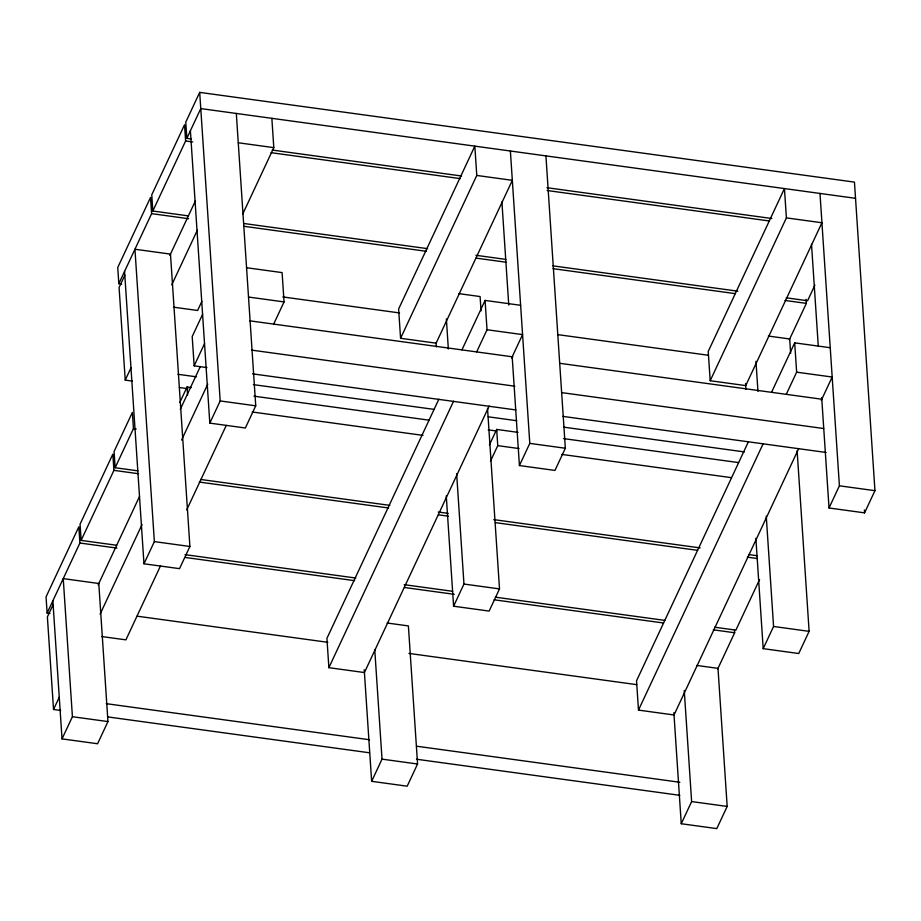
<?xml version="1.0" encoding="UTF-8"?>
<svg xmlns="http://www.w3.org/2000/svg" width="921" height="921" viewBox="0 0 921 921"><rect width="100%" height="100%" fill="white"/><g stroke="black" fill="none" stroke-linecap="round" stroke-linejoin="round"><path stroke-width="1.38" d="M821.693 397.63L829.027 507.989L864.566 512.859L874.95 490.674L854.458 182.116L199.696 92.388L185.766 122.148L186.836 138.346L191.108 138.933M118.821 283.68L151.608 213.637L150.526 197.439L117.75 267.481L118.821 283.68L121.676 284.071M152.828 211.013L185.616 140.971L184.534 124.772L151.758 194.815L152.828 211.013L188.414 215.894M186.836 138.346L200.766 108.586L855.528 198.314M124.819 275.275L119.085 287.536L125.233 380.108L132.348 381.087M169.855 255.451L195.471 200.732M125.233 380.108L130.966 367.847M171.813 284.762L197.416 230.054M47.121 613.064L79.908 543.022L78.826 526.824L46.05 596.866L47.121 613.064L49.976 613.455M81.129 540.397L113.916 470.355L112.834 454.157L80.058 524.199L81.129 540.397L116.714 545.267M115.137 467.73L133.441 428.622L132.371 412.424L114.066 451.532L115.137 467.73L137.92 470.85M53.119 604.66L47.385 616.92L53.533 709.481L60.648 710.459M201.86 301.363L197.601 310.481L173.424 307.165M242.718 214.075L273.802 147.636L271.856 118.325M202.585 314.36L192.201 336.533L194.158 365.844L206.96 367.606M194.158 365.844L204.531 343.671M179.825 402.465L187.067 387.004L191.338 387.591M98.144 584.881L139.508 496.488M180.263 409.408L200.329 366.512M53.533 709.481L59.266 697.232M100.09 614.192L142.053 524.51M181.598 440.019L207.755 384.138M62.029 738.884L72.414 716.711L63.238 578.618L98.789 583.5L107.953 721.58L97.58 743.754L62.029 738.884L52.865 600.803M143.975 563.79L154.36 541.606L134.938 249.246L170.489 254.115L189.899 546.475L179.526 568.66L143.975 563.79L124.565 271.419M236.317 113.456L255.739 405.816L245.354 428L209.815 423.119L220.188 400.946L199.696 92.388M160.565 565.77L125.901 639.853L101.724 636.549M186.721 509.877L226.267 425.398M273.71 324.019L284.059 301.915L282.102 272.604L246.563 267.735M400.577 338.295L476.779 175.451L474.833 146.14L398.62 308.984L400.577 338.295L436.117 343.165L512.329 180.332L476.779 175.451M438.857 399.207L326.92 638.357L328.878 667.679L364.417 672.549L489.12 406.092M461.962 349.819L485.079 300.419L520.63 305.3M328.878 667.679L453.569 401.222M476.687 351.834L487.025 329.741L485.079 300.419M511.627 358.004L522.575 334.611L487.025 329.741M489.431 444.901L496.672 429.428L518.016 432.363M490.513 461.099L497.754 445.637L496.672 429.428M387.073 622.999L408.394 625.923L417.57 764.004L407.186 786.189L371.647 781.319L382.019 759.134L374.743 649.524M487.52 408.337L499.516 588.91L489.132 611.083L453.593 606.214L463.965 584.041L456.643 473.682M545.923 155.879L565.344 448.251L554.96 470.424L519.421 465.554L529.794 443.381L510.384 151.009M710.183 380.73L786.396 217.886L784.439 188.575L708.237 351.419L710.183 380.73L745.722 385.6L821.935 222.755L786.396 217.886M789.366 339.688L806.359 303.377L806.094 299.325M814.878 285.188L807.59 300.753L786.246 297.817M748.462 441.631L636.538 680.792L638.483 710.103L674.022 714.972L798.726 448.527M771.579 392.242L794.685 342.854L830.235 347.724M638.483 710.103L763.187 443.657M786.292 394.269L796.642 372.165L794.685 342.854M821.233 400.439L832.181 377.034L796.642 372.165M717.666 669.072L734.659 632.75L734.486 630.056M759.572 579.539L735.891 630.125L714.546 627.201M696.679 665.434L718 668.358L727.176 806.439L716.791 828.612L681.252 823.742L691.625 801.569L684.257 690.531M797.126 450.76L809.122 631.346L798.737 653.519L763.198 648.649L773.571 626.464L766.249 516.117M829.027 507.989L839.411 485.804L819.989 193.445M238.263 142.767L273.802 147.636M272.248 150.054L461.559 176.003M546.959 187.7L771.856 218.519M185.616 140.971L192.731 141.949M271.016 152.679L460.327 178.628M547.155 190.52L769.196 220.959M243.927 223.504L427.551 248.658M475.938 255.301L505.836 259.388M552.807 265.835L737.848 291.186M151.608 213.637L188.609 218.714M244.123 226.324L426.319 251.295M476.134 258.122L506.032 262.209M553.003 268.656L735.188 293.626M785.014 300.453L806.359 303.377M458.762 293.626L480.094 296.55L481.05 310.884M768.379 336.05L789.7 338.974L790.655 353.307M282.816 296.93L399.53 312.933M557.527 334.588L708.41 355.264M248.509 297.046L284.059 301.915M249.556 320.796L512.882 356.876M559.853 363.323L821.762 399.207M251.502 350.107L514.827 386.198M561.798 392.634L823.708 428.53M252.515 373.845L515.841 409.937M562.812 416.373L826.137 452.464M177.937 374.283L196.438 376.827M253.379 384.621L434.148 409.396M488.234 416.81L516.704 420.713M563.675 427.148L744.444 451.923M253.954 396.168L429.002 420.16M563.56 438.603L738.607 462.595M179.319 387.522L187.861 388.685M488.199 429.854L496.73 431.016M220.188 400.946L255.739 405.816M529.794 443.381L565.344 448.251M839.411 485.804L874.95 490.674M252.181 411.975L422.969 435.38M497.754 445.637L519.099 448.562M561.787 454.41L731.147 477.619M133.441 428.622L136.216 429.002M200.548 479.438L389.859 505.376M438.246 512.007L448.216 513.377M493.76 519.617L700.156 547.903M748.554 554.534L757.085 555.708M113.916 470.355L138.115 473.67M199.316 482.063L388.627 508.001M438.442 514.827L448.412 516.197M495.383 522.633L697.508 550.332M747.322 557.159L757.281 558.529M154.36 541.606L189.899 546.475M463.965 584.041L499.516 588.91M773.571 626.464L809.122 631.346M185.04 554.638L355.851 578.043M404.238 584.674L452.637 591.305M495.337 597.165L664.72 620.374M79.908 543.022L116.909 548.087M185.236 557.458L354.62 580.667M404.434 587.494L454.26 594.321M494.117 599.79L663.5 622.999M713.315 629.826L734.659 632.75M137.102 616.172L327.83 642.305M408.97 653.426L636.71 684.637M106.237 703.667L369.563 739.759M416.534 746.194L679.871 782.274M107.619 716.895L369.528 752.791M416.499 759.226L679.825 795.318M72.414 716.711L107.953 721.58M382.019 759.134L417.57 764.004M691.625 801.569L727.176 806.439M864.382 509.992L864.566 512.859M811.516 244.284L818.274 346.043M755.968 361.331L757.96 391.437M745.584 383.516L745.964 389.249M755.865 538.29L763.198 648.649M673.873 712.716L681.252 823.742M501.899 201.86L508.76 305.047M512.18 356.634L519.421 465.554M446.363 318.908L448.354 349.001M436.07 342.52L436.358 346.814M446.259 495.866L453.593 606.214M364.232 669.751L371.647 781.319M190.394 130.759L209.815 423.119M187.067 387.004L187.608 395.097"/></g></svg>
